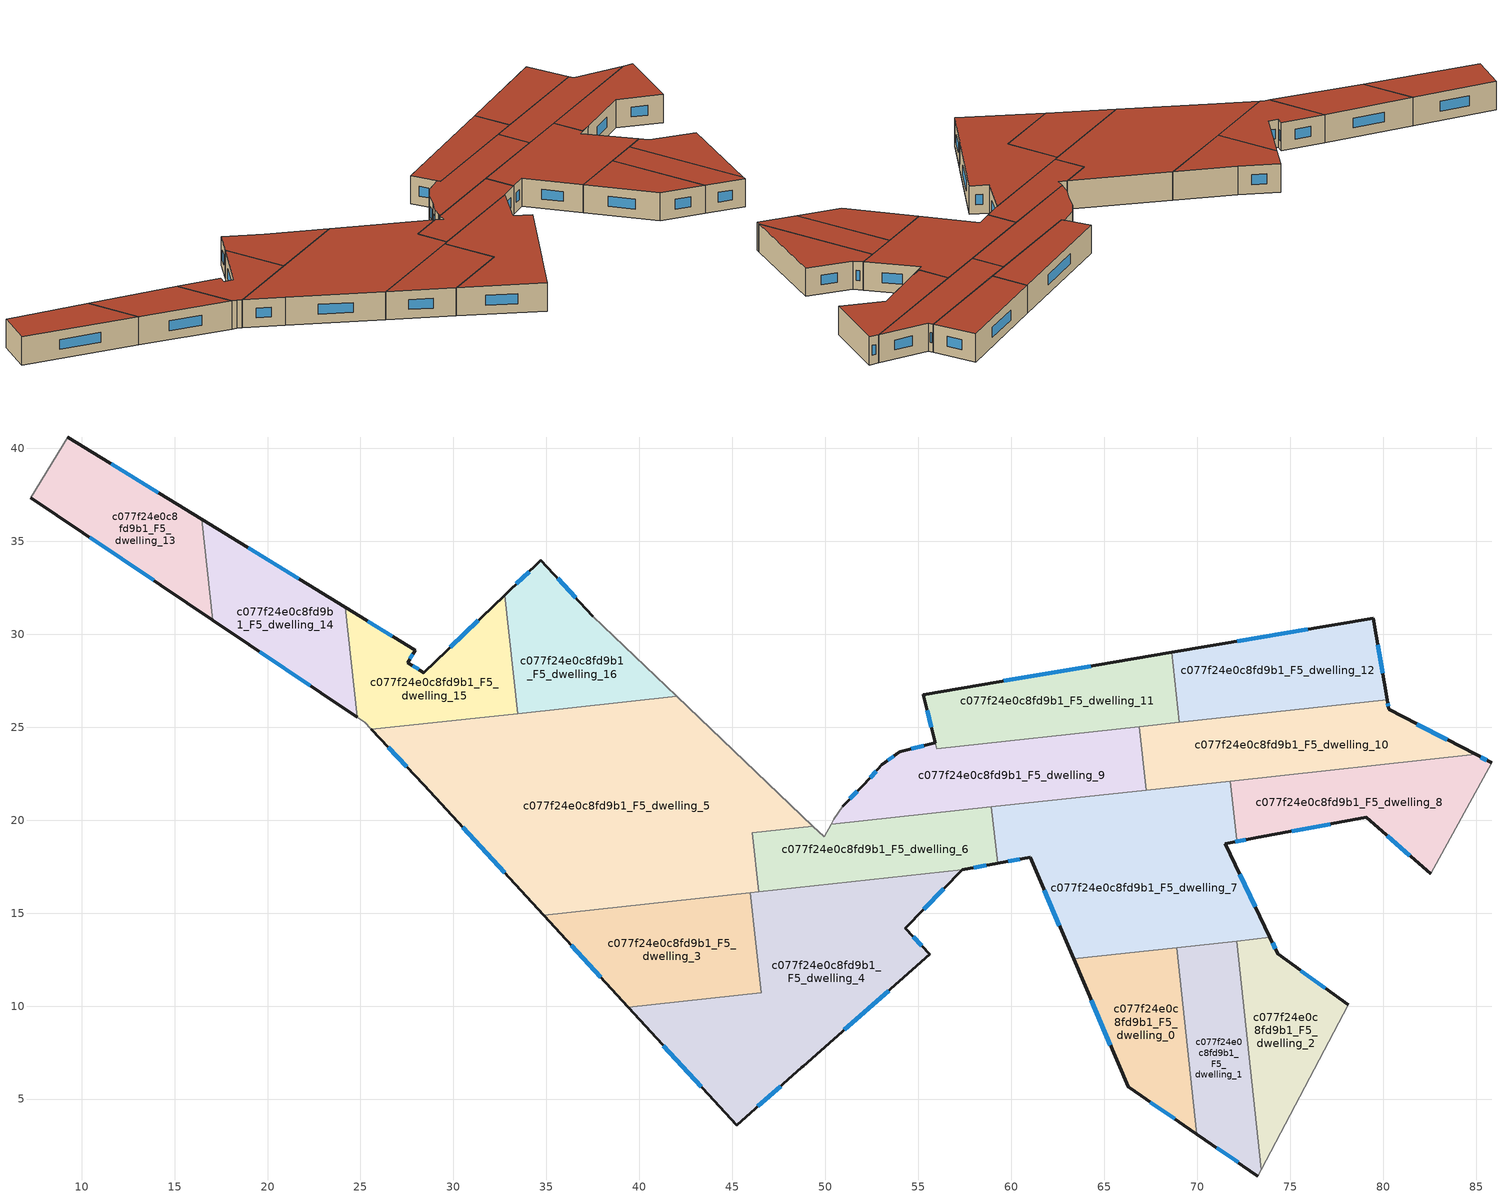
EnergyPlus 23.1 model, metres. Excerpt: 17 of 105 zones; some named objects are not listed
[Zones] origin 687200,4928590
c077f24e0c8fd9b1_F5_dwelling_0
 floor to c077f24e0c8fd9b1_F4_dwelling_0 (EU_floor_Construction): 68.89,13.15 69.98,3.12 66.28,5.65 63.34,12.55 z15
 wall outside (EU_wall_Construction): 63.34,12.55 66.28,5.65 69.98,3.12 z15:18
 wall to c077f24e0c8fd9b1_F5_dwelling_1 (EU_wall_Construction): 69.98,3.12 68.89,13.15 z15:18
 wall to c077f24e0c8fd9b1_F5_dwelling_7 (EU_wall_Construction): 68.89,13.15 63.34,12.55 z15:18
 window (EU_Window_Construction): 64.3,10.3 65.32,7.9 / 67.48,4.83 68.77,3.94 z15.98:17.02
 roof outside (EU_roof_Construction): 69.98,3.12 68.89,13.15 63.34,12.55 66.28,5.65 z18
c077f24e0c8fd9b1_F5_dwelling_1
 floor to c077f24e0c8fd9b1_F4_dwelling_1 (EU_floor_Construction): 72.11,13.5 73.44,1.21 73.26,0.86 69.98,3.12 68.89,13.15 z15
 wall outside (EU_wall_Construction): 69.98,3.12 73.26,0.86 z15:18
 wall to c077f24e0c8fd9b1_F5_dwelling_2 (EU_wall_Construction): 73.44,1.21 72.11,13.5 z15:18
 wall adiabatic (EU_wall_Construction): 73.26,0.86 73.44,1.21 z15:18
 wall to c077f24e0c8fd9b1_F5_dwelling_7 (EU_wall_Construction): 72.11,13.5 68.89,13.15 z15:18
 window (EU_Window_Construction): 71.04,2.38 72.19,1.6 z15.98:17.02
 roof outside (EU_roof_Construction): 73.26,0.86 73.44,1.21 72.11,13.5 68.89,13.15 69.98,3.12 z18
c077f24e0c8fd9b1_F5_dwelling_10
 floor to c077f24e0c8fd9b1_F4_dwelling_10 (EU_floor_Construction): 84.96,23.54 67.25,21.61 66.88,25.02 80.2,26.46 80.29,25.95 z15
 wall outside (EU_wall_Construction): 84.96,23.54 80.29,25.95 80.2,26.46 z15:18
 wall to c077f24e0c8fd9b1_F5_dwelling_9 (EU_wall_Construction): 66.88,25.02 67.25,21.61 z15:18
 wall to c077f24e0c8fd9b1_F5_dwelling_8 (EU_wall_Construction): 71.77,22.1 84.96,23.54 z15:18
 wall to c077f24e0c8fd9b1_F5_dwelling_12 (EU_wall_Construction): 80.2,26.46 69.04,25.25 z15:18
 wall to c077f24e0c8fd9b1_F5_dwelling_11 (EU_wall_Construction): 69.04,25.25 66.88,25.02 z15:18
 wall to c077f24e0c8fd9b1_F5_dwelling_7 (EU_wall_Construction): 67.25,21.61 71.77,22.1 z15:18
 window (EU_Window_Construction): 80.26,26.12 80.23,26.3 / 83.44,24.32 81.81,25.17 z15.98:17.02
 roof outside (EU_roof_Construction): 84.96,23.54 80.29,25.95 80.2,26.46 66.88,25.02 67.25,21.61 z18
c077f24e0c8fd9b1_F5_dwelling_11
 floor to c077f24e0c8fd9b1_F4_dwelling_11 (EU_floor_Construction): 68.63,29.02 69.04,25.25 55.99,23.84 55.91,24.17 55.25,26.75 z15
 wall outside (EU_wall_Construction): 68.63,29.02 55.25,26.75 55.91,24.17 z15:18
 wall to c077f24e0c8fd9b1_F5_dwelling_12 (EU_wall_Construction): 69.04,25.25 68.63,29.02 z15:18
 wall to c077f24e0c8fd9b1_F5_dwelling_9 (EU_wall_Construction): 56,23.84 66.88,25.02 / 55.91,24.16 55.99,23.84 z15:18
 window (EU_Window_Construction): 64.28,28.28 59.6,27.49 / 55.46,25.91 55.69,25.01 z15.98:17.02
 roof outside (EU_roof_Construction): 69.04,25.25 68.63,29.02 55.25,26.75 55.91,24.17 55.99,23.84 z18
c077f24e0c8fd9b1_F5_dwelling_12
 floor to c077f24e0c8fd9b1_F4_dwelling_12 (EU_floor_Construction): 79.46,30.85 80.2,26.46 69.04,25.25 68.63,29.02 z15
 wall outside (EU_wall_Construction): 80.2,26.46 79.46,30.85 68.63,29.02 z15:18
 window (EU_Window_Construction): 75.94,30.26 72.15,29.62 / 79.96,27.89 79.7,29.43 z15.98:17.02
 roof outside (EU_roof_Construction): 80.2,26.46 79.46,30.85 68.63,29.02 69.04,25.25 z18
c077f24e0c8fd9b1_F5_dwelling_13
 floor to c077f24e0c8fd9b1_F4_dwelling_13 (EU_floor_Construction): 16.47,36.18 17.05,30.76 7.26,37.34 9.26,40.6 z15
 wall outside (EU_wall_Construction): 7.26,37.34 17.05,30.76 / 16.47,36.18 9.26,40.6 z15:18
 wall to c077f24e0c8fd9b1_F5_dwelling_14 (EU_wall_Construction): 17.05,30.76 16.47,36.18 z15:18
 wall adiabatic (EU_wall_Construction): 9.26,40.6 7.26,37.34 z15:18
 window (EU_Window_Construction): 10.45,35.2 13.87,32.9 / 14.12,37.62 11.6,39.16 z15.98:17.02
 roof outside (EU_roof_Construction): 17.05,30.76 16.47,36.18 9.26,40.6 7.26,37.34 z18
c077f24e0c8fd9b1_F5_dwelling_14
 floor to c077f24e0c8fd9b1_F4_dwelling_14 (EU_floor_Construction): 24.18,31.44 24.82,25.53 17.05,30.76 16.47,36.18 z15
 wall outside (EU_wall_Construction): 17.05,30.76 24.82,25.53 / 24.18,31.44 16.47,36.18 z15:18
 wall to c077f24e0c8fd9b1_F5_dwelling_15 (EU_wall_Construction): 24.82,25.53 24.18,31.44 z15:18
 window (EU_Window_Construction): 19.58,29.06 22.3,27.23 / 21.67,32.98 18.97,34.64 z15.98:17.02
 roof outside (EU_roof_Construction): 24.82,25.53 24.18,31.44 16.47,36.18 17.05,30.76 z18
c077f24e0c8fd9b1_F5_dwelling_15
 floor to c077f24e0c8fd9b1_F4_dwelling_15 (EU_floor_Construction): 32.75,32.1 33.44,25.74 25.59,24.88 25.56,24.91 25.22,25.26 24.82,25.53 24.18,31.44 27.93,29.13 27.53,28.47 28.41,27.93 z15
 wall outside (EU_wall_Construction): 32.75,32.1 28.41,27.93 27.53,28.47 27.93,29.13 24.18,31.44 z15:18
 wall to c077f24e0c8fd9b1_F5_dwelling_16 (EU_wall_Construction): 33.44,25.74 32.75,32.1 z15:18
 wall adiabatic (EU_wall_Construction): 24.82,25.53 25.22,25.26 25.56,24.91 25.59,24.88 z15:18
 wall to c077f24e0c8fd9b1_F5_dwelling_5 (EU_wall_Construction): 25.59,24.88 33.44,25.74 z15:18
 window (EU_Window_Construction): 26.71,29.88 25.4,30.69 / 27.66,28.69 27.8,28.92 / 28.12,28.11 27.82,28.3 / 31.34,30.75 29.82,29.29 z15.98:17.02
 roof outside (EU_roof_Construction): 33.44,25.74 32.75,32.1 28.41,27.93 27.53,28.47 27.93,29.13 24.18,31.44 24.82,25.53 25.22,25.26 25.56,24.91 25.59,24.88 z18
c077f24e0c8fd9b1_F5_dwelling_16
 floor to c077f24e0c8fd9b1_F4_dwelling_16 (EU_floor_Construction): 37.49,30.97 42.01,26.66 33.44,25.74 32.75,32.1 34.7,33.97 z15
 wall outside (EU_wall_Construction): 37.49,30.97 34.7,33.97 32.75,32.1 z15:18
 wall adiabatic (EU_wall_Construction): 42.01,26.66 37.49,30.97 z15:18
 wall to c077f24e0c8fd9b1_F5_dwelling_5 (EU_wall_Construction): 33.44,25.74 42.01,26.66 z15:18
 window (EU_Window_Construction): 34.07,33.37 33.39,32.71 / 36.58,31.95 35.61,33 z15.98:17.02
 roof outside (EU_roof_Construction): 42.01,26.66 37.49,30.97 34.7,33.97 32.75,32.1 33.44,25.74 z18
c077f24e0c8fd9b1_F5_dwelling_2
 floor to c077f24e0c8fd9b1_F4_dwelling_2 (EU_floor_Construction): 78.11,10.06 73.44,1.21 72.11,13.5 73.91,13.69 74.33,12.8 z15
 wall outside (EU_wall_Construction): 78.11,10.06 74.33,12.8 73.91,13.69 z15:18
 wall adiabatic (EU_wall_Construction): 73.44,1.21 78.11,10.06 z15:18
 wall to c077f24e0c8fd9b1_F5_dwelling_7 (EU_wall_Construction): 73.91,13.69 72.11,13.5 z15:18
 window (EU_Window_Construction): 74.19,13.09 74.04,13.4 / 76.88,10.95 75.56,11.91 z15.98:17.02
 roof outside (EU_roof_Construction): 73.44,1.21 78.11,10.06 74.33,12.8 73.91,13.69 72.11,13.5 z18
c077f24e0c8fd9b1_F5_dwelling_3
 floor to c077f24e0c8fd9b1_F4_dwelling_3 (EU_floor_Construction): 45.96,16.1 46.55,10.72 39.39,9.95 34.85,14.89 z15
 wall outside (EU_wall_Construction): 34.85,14.89 39.39,9.95 z15:18
 wall to c077f24e0c8fd9b1_F5_dwelling_4 (EU_wall_Construction): 39.39,9.95 46.55,10.72 45.96,16.1 z15:18
 wall to c077f24e0c8fd9b1_F5_dwelling_5 (EU_wall_Construction): 45.96,16.1 34.85,14.89 z15:18
 window (EU_Window_Construction): 36.32,13.28 37.91,11.56 z15.98:17.02
 roof outside (EU_roof_Construction): 46.55,10.72 45.96,16.1 34.85,14.89 39.39,9.95 z18
c077f24e0c8fd9b1_F5_dwelling_4
 floor to c077f24e0c8fd9b1_F4_dwelling_4 (EU_floor_Construction): 57.35,17.33 54.29,14.18 55.61,12.79 48.8,6.76 48.73,6.7 45.22,3.59 39.39,9.95 46.55,10.72 45.96,16.1 z15
 wall outside (EU_wall_Construction): 39.39,9.95 45.22,3.59 48.73,6.7 48.8,6.76 55.61,12.79 54.29,14.18 57.35,17.33 z15:18
 wall to c077f24e0c8fd9b1_F5_dwelling_6 (EU_wall_Construction): 57.35,17.33 46.41,16.15 z15:18
 wall to c077f24e0c8fd9b1_F5_dwelling_5 (EU_wall_Construction): 46.41,16.15 45.96,16.1 z15:18
 window (EU_Window_Construction): 55.29,15.21 56.35,16.31 / 55.18,13.25 54.72,13.73 / 51.01,8.72 53.39,10.83 / 46.36,4.61 47.59,5.69 / 41.28,7.88 43.32,5.66 z15.98:17.02
 roof outside (EU_roof_Construction): 48.8,6.76 55.61,12.79 54.29,14.18 57.35,17.33 45.96,16.1 46.55,10.72 39.39,9.95 45.22,3.59 48.73,6.7 z18
c077f24e0c8fd9b1_F5_dwelling_5
 floor to c077f24e0c8fd9b1_F4_dwelling_5 (EU_floor_Construction): 49.33,19.67 46.06,19.32 46.41,16.15 34.85,14.89 28.4,21.91 25.59,24.88 42.01,26.66 z15
 wall outside (EU_wall_Construction): 25.59,24.88 28.4,21.91 34.85,14.89 z15:18
 wall adiabatic (EU_wall_Construction): 49.33,19.67 42.01,26.66 z15:18
 wall to c077f24e0c8fd9b1_F5_dwelling_6 (EU_wall_Construction): 46.41,16.15 46.06,19.32 49.33,19.67 z15:18
 window (EU_Window_Construction): 30.5,19.63 32.75,17.18 / 26.5,23.92 27.49,22.88 z15.98:17.02
 roof outside (EU_roof_Construction): 46.41,16.15 46.06,19.32 49.33,19.67 42.01,26.66 25.59,24.88 28.4,21.91 34.85,14.89 z18
c077f24e0c8fd9b1_F5_dwelling_6
 floor to c077f24e0c8fd9b1_F4_dwelling_6 (EU_floor_Construction): 58.93,20.71 59.26,17.68 57.35,17.33 46.41,16.15 46.06,19.32 49.33,19.67 49.93,19.09 50.31,19.78 z15
 wall outside (EU_wall_Construction): 57.35,17.33 59.26,17.68 z15:18
 wall adiabatic (EU_wall_Construction): 50.31,19.78 49.93,19.09 49.33,19.67 z15:18
 wall to c077f24e0c8fd9b1_F5_dwelling_7 (EU_wall_Construction): 59.26,17.68 58.93,20.71 z15:18
 wall to c077f24e0c8fd9b1_F5_dwelling_9 (EU_wall_Construction): 58.93,20.71 50.31,19.78 z15:18
 window (EU_Window_Construction): 57.97,17.45 58.64,17.57 z15.98:17.02
 roof outside (EU_roof_Construction): 59.26,17.68 58.93,20.71 50.31,19.78 49.93,19.09 49.33,19.67 46.06,19.32 46.41,16.15 57.35,17.33 z18
c077f24e0c8fd9b1_F5_dwelling_7
 floor to c077f24e0c8fd9b1_F4_dwelling_7 (EU_floor_Construction): 71.77,22.11 72.11,18.94 73.14,19.05 71.49,18.74 73.91,13.69 63.34,12.55 61.02,17.99 59.26,17.68 58.93,20.71 z15
 wall outside (EU_wall_Construction): 59.26,17.68 61.02,17.99 63.34,12.55 / 73.91,13.69 71.49,18.74 73.14,19.05 z15:18
 wall to c077f24e0c8fd9b1_F5_dwelling_8 (EU_wall_Construction): 73.14,19.05 72.11,18.94 71.77,22.11 z15:18
 wall to c077f24e0c8fd9b1_F5_dwelling_9 (EU_wall_Construction): 67.25,21.61 58.93,20.71 z15:18
 window (EU_Window_Construction): 61.78,16.22 62.59,14.32 / 59.83,17.78 60.45,17.89 / 72.03,18.84 72.61,18.95 / 73.12,15.33 72.28,17.1 z15.98:17.02
 roof outside (EU_roof_Construction): 73.91,13.69 71.49,18.74 73.14,19.05 72.11,18.94 71.77,22.11 58.93,20.71 59.26,17.68 61.02,17.99 63.34,12.55 z18
c077f24e0c8fd9b1_F5_dwelling_8
 floor to c077f24e0c8fd9b1_F4_dwelling_8 (EU_floor_Construction): 85.84,23.08 82.55,17.11 79.09,20.14 73.14,19.05 72.11,18.94 71.77,22.11 84.96,23.54 z15
 wall outside (EU_wall_Construction): 85.84,23.08 84.96,23.54 / 73.14,19.05 79.09,20.14 82.55,17.11 z15:18
 wall adiabatic (EU_wall_Construction): 82.55,17.11 85.84,23.08 z15:18
 window (EU_Window_Construction): 85.56,23.23 85.25,23.39 / 80.22,19.16 81.42,18.1 / 75.08,19.4 77.16,19.79 z15.98:17.02
 roof outside (EU_roof_Construction): 82.55,17.11 85.84,23.08 84.96,23.54 71.77,22.11 72.11,18.94 73.14,19.05 79.09,20.14 z18
c077f24e0c8fd9b1_F5_dwelling_9
 floor to c077f24e0c8fd9b1_F4_dwelling_9 (EU_floor_Construction): 66.88,25.02 67.25,21.61 50.31,19.78 50.46,20.05 50.93,20.75 52.1,21.93 53.03,22.98 53.99,23.67 55.91,24.16 55.99,23.84 z15
 wall outside (EU_wall_Construction): 55.91,24.16 53.99,23.67 53.03,22.98 52.1,21.93 50.93,20.75 z15:18
 wall adiabatic (EU_wall_Construction): 50.93,20.75 50.46,20.05 50.31,19.78 z15:18
 window (EU_Window_Construction): 55.28,24 54.61,23.83 / 51.72,21.55 51.31,21.14 / 52.73,22.64 52.4,22.28 / 53.68,23.45 53.34,23.21 z15.98:17.02
 roof outside (EU_roof_Construction): 67.25,21.61 66.88,25.02 55.99,23.84 55.91,24.16 53.99,23.67 53.03,22.98 52.1,21.93 50.93,20.75 50.46,20.05 50.31,19.78 z18
[Building]
EU S2 Campaign: North Axis=0; Terrain=City; Solar Distribution=FullExterior
[Site:Location]
Bologna: Latitude=44.5; Longitude=11.25; Time Zone=1; Elevation=37
[SizingPeriod:WeatherFileDays]
AnnualSizingPeriod: Begin Month=1; Begin Day of Month=1; End Month=12; End Day of Month=31; Day of Week for Start Day=Monday; Use Weather File Daylight Saving Period=No; Use Weather File Rain and Snow Indicators=No
[MATERIAL]
EU_InternalMass_Material: Roughness=MediumRough; Thickness=0.1; Conductivity=1; Density=1800; Specific Heat=900; Thermal Absorptance=0.9; Solar Absorptance=0.7; Visible Absorptance=0.7
[MATERIAL:NOMASS] Roughness=MediumRough; Thermal Absorptance=0.9; Solar Absorptance=0.7; Visible Absorptance=0.7
Name | Thermal Resistance
EU_wall_NoMass | 0.905828
EU_roof_NoMass | 0.37593
EU_floor_NoMass | 0.67114
[WINDOWMATERIAL:SIMPLEGLAZINGSYSTEM]
EU_Window_SimpleGlazing: UFactor=4.52486; Solar Heat Gain Coefficient=0.85; Visible Transmittance=0.85
[CONSTRUCTION]
EU_wall_Construction: EU_wall_NoMass
EU_roof_Construction: EU_roof_NoMass
EU_floor_Construction: EU_floor_NoMass
EU_Window_Construction: EU_Window_SimpleGlazing
EU_InternalMass_Construction: EU_InternalMass_Material
[ZONE] Type=1; Multiplier=1; Ceiling Height=autocalculate; Floor Area=autocalculate; Part of Total Floor Area=Yes
Name | Volume
c077f24e0c8fd9b1_F5_dwelling_0 | 111.454
c077f24e0c8fd9b1_F5_dwelling_1 | 111.413
c077f24e0c8fd9b1_F5_dwelling_10 | 157.13
c077f24e0c8fd9b1_F5_dwelling_11 | 135.576
c077f24e0c8fd9b1_F5_dwelling_12 | 137.11
c077f24e0c8fd9b1_F5_dwelling_13 | 122.332
c077f24e0c8fd9b1_F5_dwelling_14; c077f24e0c8fd9b1_F5_dwelling_16 | 122.32
c077f24e0c8fd9b1_F5_dwelling_15 | 122.328
c077f24e0c8fd9b1_F5_dwelling_2 | 111.458
c077f24e0c8fd9b1_F5_dwelling_3 | 149.082
c077f24e0c8fd9b1_F5_dwelling_4 | 304.434
c077f24e0c8fd9b1_F5_dwelling_5 | 514.131
c077f24e0c8fd9b1_F5_dwelling_6 | 122.427
c077f24e0c8fd9b1_F5_dwelling_7 | 292.989
c077f24e0c8fd9b1_F5_dwelling_8 | 143.414
c077f24e0c8fd9b1_F5_dwelling_9 | 158.287
[INTERNALMASS] Construction=EU_InternalMass_Construction
Name | Zone or ZoneList | Surface Area
c077f24e0c8fd9b1_F5_dwelling_0_EU_InternalMass | c077f24e0c8fd9b1_F5_dwelling_0 | 37.1517
c077f24e0c8fd9b1_F5_dwelling_1_EU_InternalMass | c077f24e0c8fd9b1_F5_dwelling_1 | 37.1375
c077f24e0c8fd9b1_F5_dwelling_2_EU_InternalMass | c077f24e0c8fd9b1_F5_dwelling_2 | 37.1523
c077f24e0c8fd9b1_F5_dwelling_3_EU_InternalMass | c077f24e0c8fd9b1_F5_dwelling_3 | 49.6938
c077f24e0c8fd9b1_F5_dwelling_4_EU_InternalMass | c077f24e0c8fd9b1_F5_dwelling_4 | 101.477
c077f24e0c8fd9b1_F5_dwelling_5_EU_InternalMass | c077f24e0c8fd9b1_F5_dwelling_5 | 171.378
c077f24e0c8fd9b1_F5_dwelling_6_EU_InternalMass | c077f24e0c8fd9b1_F5_dwelling_6 | 40.8086
c077f24e0c8fd9b1_F5_dwelling_7_EU_InternalMass | c077f24e0c8fd9b1_F5_dwelling_7 | 97.6622
c077f24e0c8fd9b1_F5_dwelling_8_EU_InternalMass | c077f24e0c8fd9b1_F5_dwelling_8 | 47.8044
c077f24e0c8fd9b1_F5_dwelling_9_EU_InternalMass | c077f24e0c8fd9b1_F5_dwelling_9 | 52.7622
c077f24e0c8fd9b1_F5_dwelling_10_EU_InternalMass | c077f24e0c8fd9b1_F5_dwelling_10 | 52.3769
c077f24e0c8fd9b1_F5_dwelling_11_EU_InternalMass | c077f24e0c8fd9b1_F5_dwelling_11 | 45.1891
c077f24e0c8fd9b1_F5_dwelling_12_EU_InternalMass | c077f24e0c8fd9b1_F5_dwelling_12 | 45.7023
c077f24e0c8fd9b1_F5_dwelling_13_EU_InternalMass | c077f24e0c8fd9b1_F5_dwelling_13 | 40.7775
c077f24e0c8fd9b1_F5_dwelling_14_EU_InternalMass | c077f24e0c8fd9b1_F5_dwelling_14 | 40.773
c077f24e0c8fd9b1_F5_dwelling_15_EU_InternalMass | c077f24e0c8fd9b1_F5_dwelling_15 | 40.7763
c077f24e0c8fd9b1_F5_dwelling_16_EU_InternalMass | c077f24e0c8fd9b1_F5_dwelling_16 | 40.7735
[OTHEREQUIPMENT] Fuel Type=Electricity; Design Level Calculation Method=Watts/Area; Power per Zone Floor Area=1; Fraction Latent=0; Fraction Radiant=0; Fraction Lost=0; Carbon Dioxide Generation Rate=0; EndUse Subcategory=EU_Step8_InternalGains
Name | Zone or ZoneList or Space or SpaceList | Schedule
EU_Step8_InternalGain_c077f24e0c8fd9b1_F5_dwelling_0_f000 | c077f24e0c8fd9b1_F5_dwelling_0 | EU_Step8_GainSchedule_c077f24e0c8fd9b1_F5_dwelling_0_f000
EU_Step8_InternalGain_c077f24e0c8fd9b1_F5_dwelling_1_f000 | c077f24e0c8fd9b1_F5_dwelling_1 | EU_Step8_GainSchedule_c077f24e0c8fd9b1_F5_dwelling_1_f000
EU_Step8_InternalGain_c077f24e0c8fd9b1_F5_dwelling_2_f000 | c077f24e0c8fd9b1_F5_dwelling_2 | EU_Step8_GainSchedule_c077f24e0c8fd9b1_F5_dwelling_2_f000
EU_Step8_InternalGain_c077f24e0c8fd9b1_F5_dwelling_3_f000 | c077f24e0c8fd9b1_F5_dwelling_3 | EU_Step8_GainSchedule_c077f24e0c8fd9b1_F5_dwelling_3_f000
EU_Step8_InternalGain_c077f24e0c8fd9b1_F5_dwelling_4_f000 | c077f24e0c8fd9b1_F5_dwelling_4 | EU_Step8_GainSchedule_c077f24e0c8fd9b1_F5_dwelling_4_f000
EU_Step8_InternalGain_c077f24e0c8fd9b1_F5_dwelling_5_f000 | c077f24e0c8fd9b1_F5_dwelling_5 | EU_Step8_GainSchedule_c077f24e0c8fd9b1_F5_dwelling_5_f000
EU_Step8_InternalGain_c077f24e0c8fd9b1_F5_dwelling_6_f000 | c077f24e0c8fd9b1_F5_dwelling_6 | EU_Step8_GainSchedule_c077f24e0c8fd9b1_F5_dwelling_6_f000
EU_Step8_InternalGain_c077f24e0c8fd9b1_F5_dwelling_7_f000 | c077f24e0c8fd9b1_F5_dwelling_7 | EU_Step8_GainSchedule_c077f24e0c8fd9b1_F5_dwelling_7_f000
EU_Step8_InternalGain_c077f24e0c8fd9b1_F5_dwelling_8_f000 | c077f24e0c8fd9b1_F5_dwelling_8 | EU_Step8_GainSchedule_c077f24e0c8fd9b1_F5_dwelling_8_f000
EU_Step8_InternalGain_c077f24e0c8fd9b1_F5_dwelling_9_f000 | c077f24e0c8fd9b1_F5_dwelling_9 | EU_Step8_GainSchedule_c077f24e0c8fd9b1_F5_dwelling_9_f000
EU_Step8_InternalGain_c077f24e0c8fd9b1_F5_dwelling_10_f000 | c077f24e0c8fd9b1_F5_dwelling_10 | EU_Step8_GainSchedule_c077f24e0c8fd9b1_F5_dwelling_10_f000
EU_Step8_InternalGain_c077f24e0c8fd9b1_F5_dwelling_11_f000 | c077f24e0c8fd9b1_F5_dwelling_11 | EU_Step8_GainSchedule_c077f24e0c8fd9b1_F5_dwelling_11_f000
EU_Step8_InternalGain_c077f24e0c8fd9b1_F5_dwelling_12_f000 | c077f24e0c8fd9b1_F5_dwelling_12 | EU_Step8_GainSchedule_c077f24e0c8fd9b1_F5_dwelling_12_f000
EU_Step8_InternalGain_c077f24e0c8fd9b1_F5_dwelling_13_f000 | c077f24e0c8fd9b1_F5_dwelling_13 | EU_Step8_GainSchedule_c077f24e0c8fd9b1_F5_dwelling_13_f000
EU_Step8_InternalGain_c077f24e0c8fd9b1_F5_dwelling_14_f000 | c077f24e0c8fd9b1_F5_dwelling_14 | EU_Step8_GainSchedule_c077f24e0c8fd9b1_F5_dwelling_14_f000
EU_Step8_InternalGain_c077f24e0c8fd9b1_F5_dwelling_15_f000 | c077f24e0c8fd9b1_F5_dwelling_15 | EU_Step8_GainSchedule_c077f24e0c8fd9b1_F5_dwelling_15_f000
EU_Step8_InternalGain_c077f24e0c8fd9b1_F5_dwelling_16_f000 | c077f24e0c8fd9b1_F5_dwelling_16 | EU_Step8_GainSchedule_c077f24e0c8fd9b1_F5_dwelling_16_f000
[ZONEVENTILATION:DESIGNFLOWRATE] Schedule=EU_AlwaysOn; Design Flow Rate Calculation Method=AirChanges/Hour; Air Changes per Hour=0.73129; Ventilation Type=Natural; Fan Pressure Rise=0; Fan Total Efficiency=1; Constant Term Coefficient=1; Temperature Term Coefficient=0; Velocity Term Coefficient=0; Velocity Squared Term Coefficient=0; Minimum Indoor Temperature=-100; Maximum Indoor Temperature=100; Delta Temperature=-100; Minimum Outdoor Temperature=-100; Maximum Outdoor Temperature=100; Maximum Wind Speed=40
Name | Zone or ZoneList or Space or SpaceList
EU_ConstantAir_c077f24e0c8fd9b1_F5_dwelling_0 | c077f24e0c8fd9b1_F5_dwelling_0
EU_ConstantAir_c077f24e0c8fd9b1_F5_dwelling_1 | c077f24e0c8fd9b1_F5_dwelling_1
EU_ConstantAir_c077f24e0c8fd9b1_F5_dwelling_2 | c077f24e0c8fd9b1_F5_dwelling_2
EU_ConstantAir_c077f24e0c8fd9b1_F5_dwelling_3 | c077f24e0c8fd9b1_F5_dwelling_3
EU_ConstantAir_c077f24e0c8fd9b1_F5_dwelling_4 | c077f24e0c8fd9b1_F5_dwelling_4
EU_ConstantAir_c077f24e0c8fd9b1_F5_dwelling_5 | c077f24e0c8fd9b1_F5_dwelling_5
EU_ConstantAir_c077f24e0c8fd9b1_F5_dwelling_6 | c077f24e0c8fd9b1_F5_dwelling_6
EU_ConstantAir_c077f24e0c8fd9b1_F5_dwelling_7 | c077f24e0c8fd9b1_F5_dwelling_7
EU_ConstantAir_c077f24e0c8fd9b1_F5_dwelling_8 | c077f24e0c8fd9b1_F5_dwelling_8
EU_ConstantAir_c077f24e0c8fd9b1_F5_dwelling_9 | c077f24e0c8fd9b1_F5_dwelling_9
EU_ConstantAir_c077f24e0c8fd9b1_F5_dwelling_10 | c077f24e0c8fd9b1_F5_dwelling_10
EU_ConstantAir_c077f24e0c8fd9b1_F5_dwelling_11 | c077f24e0c8fd9b1_F5_dwelling_11
EU_ConstantAir_c077f24e0c8fd9b1_F5_dwelling_12 | c077f24e0c8fd9b1_F5_dwelling_12
EU_ConstantAir_c077f24e0c8fd9b1_F5_dwelling_13 | c077f24e0c8fd9b1_F5_dwelling_13
EU_ConstantAir_c077f24e0c8fd9b1_F5_dwelling_14 | c077f24e0c8fd9b1_F5_dwelling_14
EU_ConstantAir_c077f24e0c8fd9b1_F5_dwelling_15 | c077f24e0c8fd9b1_F5_dwelling_15
EU_ConstantAir_c077f24e0c8fd9b1_F5_dwelling_16 | c077f24e0c8fd9b1_F5_dwelling_16
[HVACTEMPLATE:ZONE:IDEALLOADSAIRSYSTEM] System Availability Schedule=EU_AlwaysOn; Maximum Heating Supply Air Temperature=50; Minimum Cooling Supply Air Temperature=13; Maximum Heating Supply Air Humidity Ratio=0.0156; Minimum Cooling Supply Air Humidity Ratio=0.0077; Heating Limit=NoLimit; Cooling Limit=NoLimit; Heating Availability Schedule=EU_AlwaysOn; Cooling Availability Schedule=EU_CoolingOff; Dehumidification Control Type=ConstantSensibleHeatRatio; Cooling Sensible Heat Ratio=0.7; Dehumidification Setpoint=60; Humidification Control Type=None; Humidification Setpoint=30; Outdoor Air Method=None; Outdoor Air Flow Rate per Person=0.00944; Outdoor Air Flow Rate per Zone Floor Area=0; Outdoor Air Flow Rate per Zone=0; Demand Controlled Ventilation Type=None; Outdoor Air Economizer Type=NoEconomizer; Heat Recovery Type=None; Sensible Heat Recovery Effectiveness=0.7; Latent Heat Recovery Effectiveness=0.65
Name | Template Thermostat
c077f24e0c8fd9b1_F5_dwelling_0 | EU_HeatOnly_c077f24e0c8fd9b1_F5_dwelling_0
c077f24e0c8fd9b1_F5_dwelling_1 | EU_HeatOnly_c077f24e0c8fd9b1_F5_dwelling_1
c077f24e0c8fd9b1_F5_dwelling_2 | EU_HeatOnly_c077f24e0c8fd9b1_F5_dwelling_2
c077f24e0c8fd9b1_F5_dwelling_3 | EU_HeatOnly_c077f24e0c8fd9b1_F5_dwelling_3
c077f24e0c8fd9b1_F5_dwelling_4 | EU_HeatOnly_c077f24e0c8fd9b1_F5_dwelling_4
c077f24e0c8fd9b1_F5_dwelling_5 | EU_HeatOnly_c077f24e0c8fd9b1_F5_dwelling_5
c077f24e0c8fd9b1_F5_dwelling_6 | EU_HeatOnly_c077f24e0c8fd9b1_F5_dwelling_6
c077f24e0c8fd9b1_F5_dwelling_7 | EU_HeatOnly_c077f24e0c8fd9b1_F5_dwelling_7
c077f24e0c8fd9b1_F5_dwelling_8 | EU_HeatOnly_c077f24e0c8fd9b1_F5_dwelling_8
c077f24e0c8fd9b1_F5_dwelling_9 | EU_HeatOnly_c077f24e0c8fd9b1_F5_dwelling_9
c077f24e0c8fd9b1_F5_dwelling_10 | EU_HeatOnly_c077f24e0c8fd9b1_F5_dwelling_10
c077f24e0c8fd9b1_F5_dwelling_11 | EU_HeatOnly_c077f24e0c8fd9b1_F5_dwelling_11
c077f24e0c8fd9b1_F5_dwelling_12 | EU_HeatOnly_c077f24e0c8fd9b1_F5_dwelling_12
c077f24e0c8fd9b1_F5_dwelling_13 | EU_HeatOnly_c077f24e0c8fd9b1_F5_dwelling_13
c077f24e0c8fd9b1_F5_dwelling_14 | EU_HeatOnly_c077f24e0c8fd9b1_F5_dwelling_14
c077f24e0c8fd9b1_F5_dwelling_15 | EU_HeatOnly_c077f24e0c8fd9b1_F5_dwelling_15
c077f24e0c8fd9b1_F5_dwelling_16 | EU_HeatOnly_c077f24e0c8fd9b1_F5_dwelling_16
[SIZING:ZONE] Zone Cooling Design Supply Air Temperature Input Method=SupplyAirTemperature; Zone Cooling Design Supply Air Temperature=13; Zone Heating Design Supply Air Temperature Input Method=SupplyAirTemperature; Zone Heating Design Supply Air Temperature=50; Zone Cooling Design Supply Air Humidity Ratio=0.008; Zone Heating Design Supply Air Humidity Ratio=0.008; Cooling Design Air Flow Method=DesignDay; Cooling Design Air Flow Rate=0; Cooling Minimum Air Flow per Zone Floor Area=0.000762; Cooling Minimum Air Flow=0; Cooling Minimum Air Flow Fraction=0.2; Heating Design Air Flow Method=DesignDay; Heating Design Air Flow Rate=0; Heating Maximum Air Flow per Zone Floor Area=0.002032; Heating Maximum Air Flow=0.141576; Heating Maximum Air Flow Fraction=0.3; Account for Dedicated Outdoor Air System=No; Dedicated Outdoor Air System Control Strategy=NeutralSupplyAir; Dedicated Outdoor Air Low Setpoint Temperature for Design=autosize; Dedicated Outdoor Air High Setpoint Temperature for Design=autosize; Zone Load Sizing Method=Sensible Load Only No Latent Load; Zone Latent Cooling Design Supply Air Humidity Ratio Input Method=HumidityRatioDifference; Zone Cooling Design Supply Air Humidity Ratio Difference=0.005; Zone Latent Heating Design Supply Air Humidity Ratio Input Method=HumidityRatioDifference; Zone Humidification Design Supply Air Humidity Ratio Difference=0.005
c077f24e0c8fd9b1_F5_dwelling_0; c077f24e0c8fd9b1_F5_dwelling_1; c077f24e0c8fd9b1_F5_dwelling_2; c077f24e0c8fd9b1_F5_dwelling_3; c077f24e0c8fd9b1_F5_dwelling_4; c077f24e0c8fd9b1_F5_dwelling_5; c077f24e0c8fd9b1_F5_dwelling_6; c077f24e0c8fd9b1_F5_dwelling_7; c077f24e0c8fd9b1_F5_dwelling_8; c077f24e0c8fd9b1_F5_dwelling_9; c077f24e0c8fd9b1_F5_dwelling_10; c077f24e0c8fd9b1_F5_dwelling_11; c077f24e0c8fd9b1_F5_dwelling_12; c077f24e0c8fd9b1_F5_dwelling_13; c077f24e0c8fd9b1_F5_dwelling_14; c077f24e0c8fd9b1_F5_dwelling_15; c077f24e0c8fd9b1_F5_dwelling_16
[SCHEDULE:CONSTANT]
Name | Hourly Value
EU_AlwaysOn | 1
EU_CoolingOff | 0
[SCHEDULE:FILE] Column Number=1; Rows to Skip at Top=0; Number of Hours of Data=8760; Column Separator=Comma; Interpolate to Timestep=No; Minutes per Item=60; Adjust Schedule for Daylight Savings=Yes
Name | File
EU_Step8_GainSchedule_c077f24e0c8fd9b1_F5_dwelling_0_f000 | ../../schedules/c077f24e0c8fd9b1/c077f24e0c8fd9b1_F5_dwelling_0_f000_gain.csv
EU_Step8_GainSchedule_c077f24e0c8fd9b1_F5_dwelling_1_f000 | ../../schedules/c077f24e0c8fd9b1/c077f24e0c8fd9b1_F5_dwelling_1_f000_gain.csv
EU_Step8_GainSchedule_c077f24e0c8fd9b1_F5_dwelling_2_f000 | ../../schedules/c077f24e0c8fd9b1/c077f24e0c8fd9b1_F5_dwelling_2_f000_gain.csv
EU_Step8_GainSchedule_c077f24e0c8fd9b1_F5_dwelling_3_f000 | ../../schedules/c077f24e0c8fd9b1/c077f24e0c8fd9b1_F5_dwelling_3_f000_gain.csv
EU_Step8_GainSchedule_c077f24e0c8fd9b1_F5_dwelling_4_f000 | ../../schedules/c077f24e0c8fd9b1/c077f24e0c8fd9b1_F5_dwelling_4_f000_gain.csv
EU_Step8_GainSchedule_c077f24e0c8fd9b1_F5_dwelling_5_f000 | ../../schedules/c077f24e0c8fd9b1/c077f24e0c8fd9b1_F5_dwelling_5_f000_gain.csv
EU_Step8_GainSchedule_c077f24e0c8fd9b1_F5_dwelling_6_f000 | ../../schedules/c077f24e0c8fd9b1/c077f24e0c8fd9b1_F5_dwelling_6_f000_gain.csv
EU_Step8_GainSchedule_c077f24e0c8fd9b1_F5_dwelling_7_f000 | ../../schedules/c077f24e0c8fd9b1/c077f24e0c8fd9b1_F5_dwelling_7_f000_gain.csv
EU_Step8_GainSchedule_c077f24e0c8fd9b1_F5_dwelling_8_f000 | ../../schedules/c077f24e0c8fd9b1/c077f24e0c8fd9b1_F5_dwelling_8_f000_gain.csv
EU_Step8_GainSchedule_c077f24e0c8fd9b1_F5_dwelling_9_f000 | ../../schedules/c077f24e0c8fd9b1/c077f24e0c8fd9b1_F5_dwelling_9_f000_gain.csv
EU_Step8_GainSchedule_c077f24e0c8fd9b1_F5_dwelling_10_f000 | ../../schedules/c077f24e0c8fd9b1/c077f24e0c8fd9b1_F5_dwelling_10_f000_gain.csv
EU_Step8_GainSchedule_c077f24e0c8fd9b1_F5_dwelling_11_f000 | ../../schedules/c077f24e0c8fd9b1/c077f24e0c8fd9b1_F5_dwelling_11_f000_gain.csv
EU_Step8_GainSchedule_c077f24e0c8fd9b1_F5_dwelling_12_f000 | ../../schedules/c077f24e0c8fd9b1/c077f24e0c8fd9b1_F5_dwelling_12_f000_gain.csv
EU_Step8_GainSchedule_c077f24e0c8fd9b1_F5_dwelling_13_f000 | ../../schedules/c077f24e0c8fd9b1/c077f24e0c8fd9b1_F5_dwelling_13_f000_gain.csv
EU_Step8_GainSchedule_c077f24e0c8fd9b1_F5_dwelling_14_f000 | ../../schedules/c077f24e0c8fd9b1/c077f24e0c8fd9b1_F5_dwelling_14_f000_gain.csv
EU_Step8_GainSchedule_c077f24e0c8fd9b1_F5_dwelling_15_f000 | ../../schedules/c077f24e0c8fd9b1/c077f24e0c8fd9b1_F5_dwelling_15_f000_gain.csv
EU_Step8_GainSchedule_c077f24e0c8fd9b1_F5_dwelling_16_f000 | ../../schedules/c077f24e0c8fd9b1/c077f24e0c8fd9b1_F5_dwelling_16_f000_gain.csv
